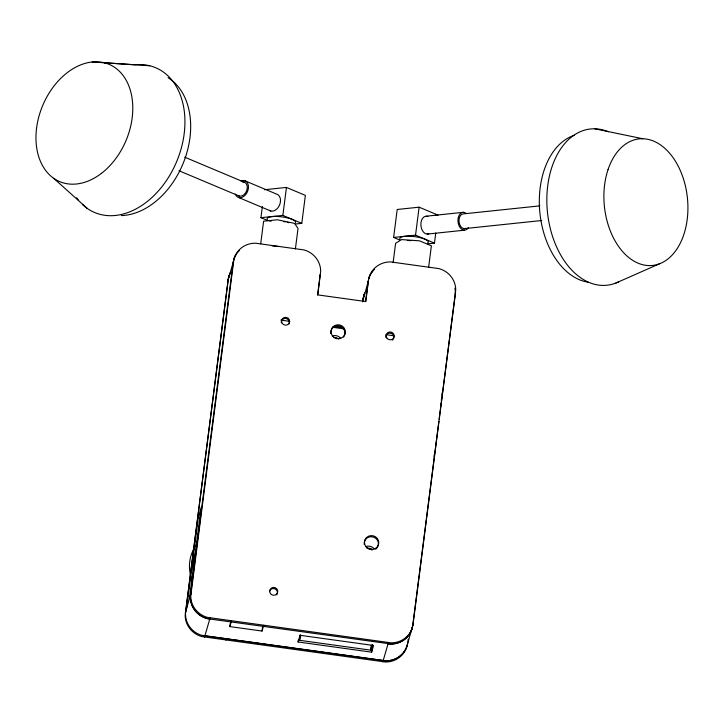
<?xml version="1.0" encoding="UTF-8"?>
<svg xmlns="http://www.w3.org/2000/svg" width="724" height="724" viewBox="0 0 724 724"><rect width="100%" height="100%" fill="white"/><g stroke="black" fill="none" stroke-linecap="round" stroke-linejoin="round"><path stroke-width="1.09" d="M229.282 275.591A22.462 21.702 16.2 0 0 228.359 278.278L185.163 615.4A22.462 21.702 16.2 0 0 201.924 636.595L385.458 662.026A22.462 21.702 16.2 0 0 406.969 646.134L413.042 624.441L455.74 289.817A22.462 21.702 16.2 0 0 438.979 268.622L390.517 261.907A22.462 21.702 16.2 0 0 368.996 277.799L368.145 281.536M185.489 614.287L185.67 611.617M190.566 594.775L190.376 597.436A22.462 21.702 16.2 0 0 207.145 618.631L390.707 643.953A22.462 21.702 16.2 0 0 412.218 628.061M362.643 301.736L368.507 280.306L365.783 301.555L317.8 294.903L320.669 271.102A22.462 21.702 16.2 0 0 303.908 249.907L255.445 243.192A22.462 21.702 16.2 0 0 233.933 259.083L190.738 596.214A22.462 21.702 16.2 0 0 207.498 617.409L391.032 642.84A22.462 21.702 16.2 0 0 412.544 626.948M455.233 293.6L455.414 290.939A22.462 21.702 16.2 0 0 455.206 288.098M185.643 611.735L228.214 279.554M186.629 608.323L198.286 517.352L201.091 507.696L189.435 598.676M190.53 594.884L233.11 262.712M267.916 220.63L260.939 217.698L262.378 206.512M260.703 243.816L263.599 221.218L277.392 219.77L294.596 223.39L298.026 228.449L295.401 248.893M263.708 625.364L262.052 631.057L229.852 626.595L230.268 623.373M286.442 187.425L305.374 195.38L301.781 223.354L282.858 215.399L286.442 187.425L264.531 189.724M262.052 631.057L262.74 625.69M317.583 295.012L320.198 274.776M298.089 641.98L300.035 635.292L373.584 645.482L371.638 652.17L298.089 641.98L298.369 639.835M372.217 644.559L370.598 650.143L299.51 640.288L300.225 634.695M362.824 301.736L363.285 298.27M365.566 301.664L368.181 281.428M399.603 239.97L393.621 237.454L397.204 209.48L419.115 207.182L438.047 215.137L435.857 215.363M393.114 262.703L395.594 243.336L401.576 239.581L419.477 240.83L431.386 245.834L428.626 267.355M435.757 233.037L434.463 243.11L415.531 235.155L419.115 207.182M370.598 650.143L371.168 645.663M371.638 652.17L372.598 644.659M407.938 641.392L408.218 639.147M412.689 625.663L438.88 421.377M439.133 419.25L455.586 292.378M228.187 279.663L228.712 277.048A22.462 21.702 16.2 0 1 230.449 272.649M233.083 262.821L233.608 260.206A22.462 21.702 16.2 0 1 239.336 250.513M362.932 299.501L363.421 296.994A22.462 21.702 16.2 0 1 364.344 294.306M363.258 298.378L363.783 295.763A22.462 21.702 16.2 0 1 364.706 293.084M407.82 642.405L407.295 645.021A22.462 21.702 16.2 0 1 385.774 660.912L202.249 635.482A22.462 21.702 16.2 0 1 185.516 614.169M413.042 624.441L412.191 628.17A22.462 21.702 16.2 0 1 390.67 644.061L388.037 643.871M227.861 280.785L233.436 261.59M185.317 612.848L190.892 593.653M204.521 637.12L210.096 617.934M319.556 276.975L320.162 274.885M225.933 640.088L226.259 638.975M229.852 626.595L231.508 620.902M258.133 644.55L258.459 643.437M299.51 640.288L300.858 635.645M382.824 661.827L388.399 642.641M615.834 283.057L659.772 263.681M260.939 217.698L282.858 215.399M295.211 224.051L301.781 223.354M426.346 216.195L463.423 212.304M539.914 205.86L463.505 213.87A7.403 4.86 84 0 0 459.079 222.105A7.403 4.86 84 0 0 465.487 228.413M271.962 245.825L278.387 246.504M464.238 228.639L541.769 220.503M393.621 237.454L415.531 235.155M427.232 234.096L464.31 230.205M427.893 243.798L434.463 243.11M104.292 62.753L149.741 65.766M92.192 61.974L134.8 64.798A78.554 55.802 -67.2 0 1 178.176 157.787A78.554 55.802 -67.2 0 1 82.364 204.412M334.271 326.515L343.176 327.755M280.84 320.108L289.781 321.347M332.244 327.23L344.543 328.94M385.883 334.669L393.711 335.746M209.77 619.047L207.182 618.522A22.462 21.702 16.2 0 1 190.412 597.327M202.286 635.364L385.811 660.795A22.462 21.702 16.2 0 0 407.331 644.903M594.838 128.809L642.767 138.737M244.468 180.593L276.505 194.059A8.978 6.38 -67.2 0 1 279.5 205.2A8.978 6.38 -67.2 0 1 269.364 210.367M184.683 157.162L243.97 182.086M179 170.746L239.336 196.104M238.839 197.589L270.885 211.055M198.286 517.352L199.896 518.773M53.721 178.33L87.296 208.449M618.749 281.772A78.554 51.504 84 0 1 547.118 208.268A78.554 51.504 84 0 1 608.359 131.786M587.988 282.179A74.626 48.933 84 0 1 539.796 211.924A74.626 48.933 84 0 1 574.358 135.307M468.365 227.68A8.978 5.883 84 0 1 460.41 228.024A8.978 5.883 84 0 1 458.772 216.014A8.978 5.883 84 0 1 466.446 213.571M428.744 233.825A8.978 5.883 84 0 1 420.879 225.01A8.978 5.883 84 0 1 427.893 216.539M400.037 239.3A14.362 3.674 7.3 0 1 415.078 236.712A14.362 3.674 7.3 0 1 427.504 243.11M407.277 240.513A14.362 3.674 7.3 0 1 410.816 240.63M78.635 200.403A78.554 55.802 -67.2 0 1 76.617 197.761M168.068 77.712A74.626 53.015 -67.2 0 1 185.407 157.352A74.626 53.015 -67.2 0 1 121.37 215.58M242.567 181.995A7.403 5.258 -67.2 0 1 246.793 190.367A7.403 5.258 -67.2 0 1 238.087 195.534M240.974 180.964A8.978 6.38 -67.2 0 1 248.368 185.489A8.978 6.38 -67.2 0 1 243.499 196.593A8.978 6.38 -67.2 0 1 235.264 194.014M267.364 219.553A14.362 3.674 7.3 0 1 280.541 216.729A14.362 3.674 7.3 0 1 295.582 222.494M269.762 221.173A14.362 3.674 7.3 0 1 271.491 220.92M283.699 221.553A14.362 3.674 7.3 0 1 285.491 221.897M287.211 222.286A14.362 3.674 7.3 0 1 288.822 222.73M364.19 544.484A7.186 6.941 16.2 0 1 373.982 537.262A7.186 6.941 16.2 0 1 375.693 549.226M330.75 333.664A7.186 6.941 16.2 0 1 339.647 326.135A7.186 6.941 16.2 0 1 343.556 337.131M368.679 278.921A22.462 21.702 16.2 0 1 374.399 269.228M281.31 322.832A4.036 3.901 16.2 0 1 285.799 318.488A4.036 3.901 16.2 0 1 289.039 323.899M269.663 590.929A4.036 3.901 16.2 0 1 275.392 589.101A4.036 3.901 16.2 0 1 276.613 594.884M385.865 337.484A4.036 3.901 16.2 0 1 391.367 333.411A4.036 3.901 16.2 0 1 392.327 340.144M363.747 295.881A22.462 21.702 16.2 0 1 364.67 293.193M228.684 277.156A22.462 21.702 16.2 0 1 230.413 272.767M368.643 279.03A22.462 21.702 16.2 0 1 370.842 273.808M371.34 273.002A22.462 21.702 16.2 0 1 373.702 270.016M455.17 288.206A22.462 21.702 16.2 0 1 455.387 291.048M233.571 260.314A22.462 21.702 16.2 0 1 235.771 255.092M368.643 548.692A7.186 6.941 16.2 0 1 372.082 550.104M442.364 391.856A21.548 0.833 -82.1 0 1 441.993 394.888M441.586 398.1A21.548 0.833 -82.1 0 1 441.296 400.318M440.835 403.657A21.548 0.833 -82.1 0 1 440.518 405.883M335.257 338.28A7.186 6.941 16.2 0 1 337.067 338.778M435.785 443.269A21.548 0.833 -82.1 0 1 435.531 445.323M434.373 454.093A21.548 0.833 -82.1 0 1 434.056 456.319M332.244 336.054A7.186 6.941 16.2 0 1 340.687 338.343M365.774 546.593A7.186 6.941 16.2 0 1 374.218 548.873M191.951 579.834A39.947 38.589 16.2 0 1 196.476 544.529M193.435 571.652A38.282 36.978 16.2 0 1 195.842 552.837M193.942 565.67A38.282 36.978 16.2 0 1 195.552 553.046M333.465 337.619A7.186 6.941 16.2 0 1 338.769 339.049M366.996 548.149A7.186 6.941 16.2 0 1 372.299 549.588M608.042 169.606A63.631 41.721 84 0 0 649.03 265.59A63.631 41.721 84 0 0 680.623 171.289A63.631 41.721 84 0 0 608.042 169.606M101.496 173.317A63.631 45.205 -67.2 0 0 115.035 67.64A63.631 45.205 -67.2 0 0 36.598 127.994A63.631 45.205 -67.2 0 0 101.496 173.317M282.451 323.592A4.036 3.901 16.2 0 0 289.365 322.786A4.036 3.901 16.2 0 0 285.075 317.365A4.036 3.901 16.2 0 0 282.451 323.592M365.964 546.711A7.186 6.941 16.2 0 0 378.254 545.272A7.186 6.941 16.2 0 0 370.625 535.633A7.186 6.941 16.2 0 0 365.964 546.711M332.515 335.891A7.186 6.941 16.2 0 0 344.805 334.452A7.186 6.941 16.2 0 0 337.176 324.814A7.186 6.941 16.2 0 0 332.515 335.891M386.996 338.244A4.036 3.901 16.2 0 0 393.91 337.438A4.036 3.901 16.2 0 0 389.621 332.008A4.036 3.901 16.2 0 0 386.996 338.244M270.55 593.698A4.036 3.901 16.2 0 0 277.455 592.884A4.036 3.901 16.2 0 0 273.165 587.463A4.036 3.901 16.2 0 0 270.55 593.698"/></g></svg>
